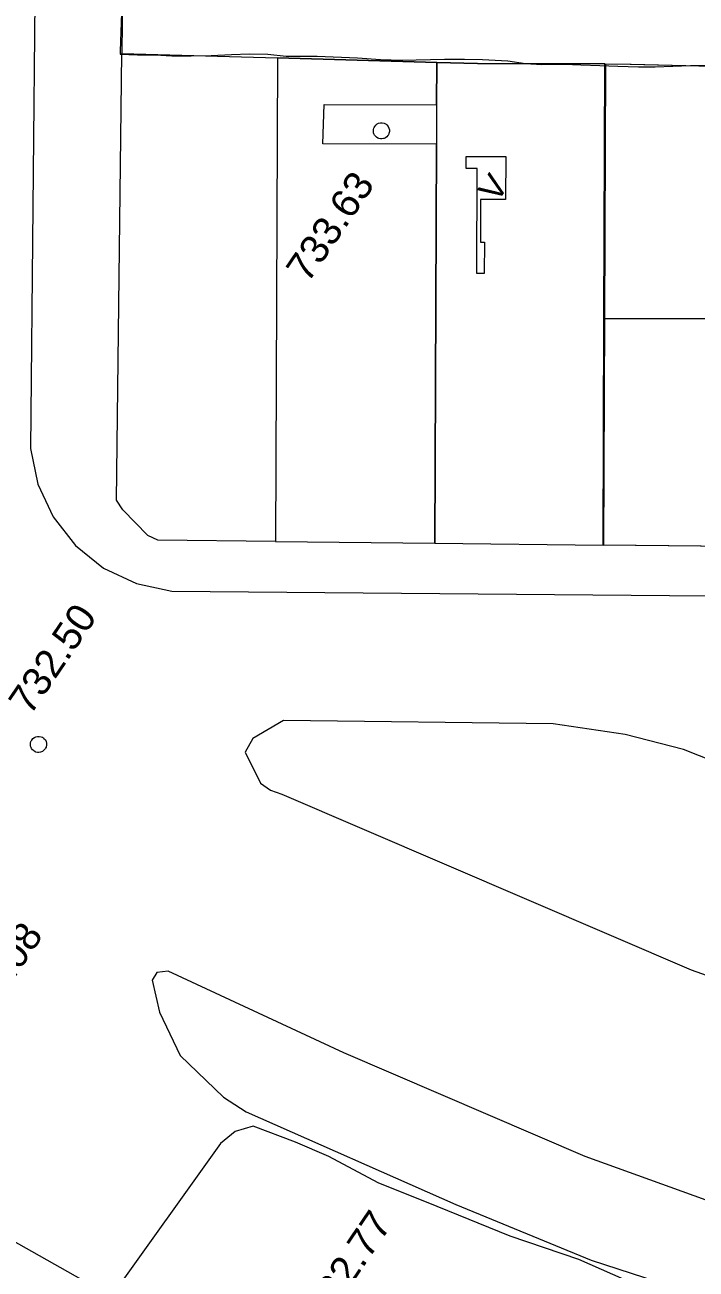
# Model space of a CAD drawing. Header units: metres. Extents: x 325024 to 7190115, y 7391967 to 10157759.
# Drawn here: x 325945.3 to 325986.9, y 7392754.9 to 7392832.1 of the extents above; entities that cross this region are included whole.
import ezdxf
from ezdxf.enums import TextEntityAlignment as Align

# ---------------------------------------------------------------- set-up
doc = ezdxf.new("R2010")
doc.units = ezdxf.units.M
doc.layers.get('0').update_dxf_attribs({"lineweight": 18})
for name, color, linetype, lineweight in [('100_SIST_VIARIO_MEIO_FIO', 1, 'Continuous', 18), ('108_SEP_FIS_CANT_CENT_ILHA', 7, 'Continuous', 18), ('214_PROJ_BEIRAL_EDIF', 10, 'Continuous', 18), ('604_CURVA_INTERM', 7, 'Continuous', 18), ('606_PTO_COTADO', 7, 'Continuous', 18), ('608_PTO_COTADO_INTERVIA', 1, 'Continuous', 18)]:
    doc.layers.add(name, color=color, linetype=linetype, lineweight=lineweight)
doc.styles.add('Style-Arial', font='arial.ttf', dxfattribs={"height": 1.75})

# ---------------------------------------------------------------- blocks, each defined once
blk = doc.blocks.new('SP09')
at = {"color": 0, "linetype": 'Continuous'}
blk.add_lwpolyline([(-0.028, -0.515), (-0.138, -0.495), (-0.238, -0.465), (-0.308, -0.425), (-0.348, -0.395), (-0.418, -0.315), (-0.468, -0.245), (-0.508, -0.155), (-0.518, -0.095), (-0.518, 0.025), (-0.508, 0.105), (-0.478, 0.195), (-0.438, 0.265), (-0.398, 0.325), (-0.318, 0.385), (-0.228, 0.435), (-0.148, 0.475), (-0.098, 0.475), (-0.028, 0.475), (0.082, 0.475), (0.192, 0.435), (0.272, 0.395), (0.352, 0.315), (0.412, 0.225), (0.462, 0.105), (0.482, 0.025), (0.482, -0.035), (0.472, -0.085), (0.442, -0.215), (0.382, -0.305), (0.312, -0.385), (0.232, -0.445), (0.102, -0.495), (0.022, -0.515)], close=True, dxfattribs=at)
blk = doc.blocks.new('SP10')
at = {"color": 0, "linetype": 'Continuous'}
blk.add_lwpolyline([(-0.028, -0.515), (-0.138, -0.495), (-0.238, -0.465), (-0.308, -0.425), (-0.348, -0.395), (-0.418, -0.315), (-0.468, -0.245), (-0.508, -0.155), (-0.518, -0.095), (-0.518, 0.025), (-0.508, 0.105), (-0.478, 0.195), (-0.438, 0.265), (-0.398, 0.325), (-0.318, 0.385), (-0.228, 0.435), (-0.148, 0.475), (-0.098, 0.475), (-0.028, 0.475), (0.082, 0.475), (0.192, 0.435), (0.272, 0.395), (0.352, 0.315), (0.412, 0.225), (0.462, 0.105), (0.482, 0.025), (0.482, -0.035), (0.472, -0.085), (0.442, -0.215), (0.382, -0.305), (0.312, -0.385), (0.232, -0.445), (0.102, -0.495), (0.022, -0.515)], close=True, dxfattribs=at)

msp = doc.modelspace()

# ---------------------------------------------------------------- linework, layer by layer
at = {"layer": '100_SIST_VIARIO_MEIO_FIO'}
for points in [[(325947.047, 7392946.742), (325946.551, 7392895.592), (325945.675, 7392805.793), (325946.128, 7392803.595), (325947.071, 7392801.558), (325948.455, 7392799.791), (325950.207, 7392798.388), (325952.234, 7392797.422), (325954.427, 7392796.946), (326030.339, 7392796.297), (326032.219, 7392797.499), (326033.46, 7392799.356), (326033.858, 7392801.554), (326033.525, 7392803.295), (325990.024, 7392902.233), (325979.924, 7392924.987)], [(325719.894, 7392927.188), (325724.426, 7392925.464), (325729.176, 7392923.391), (325736.42, 7392919.65), (325743.549, 7392915.694), (325750.508, 7392911.449), (325757.286, 7392906.922), (325763.87, 7392902.12), (325770.248, 7392897.054), (325776.41, 7392891.731), (325790.968, 7392878.016), (325821.377, 7392848.706), (325837.412, 7392833.304), (325847.612, 7392823.593), (325854.696, 7392817.07), (325860.261, 7392812.178), (325869.472, 7392804.708), (325875.269, 7392800.089), (325887.848, 7392790.923), (325895.691, 7392785.323), (325900.575, 7392781.963), (325912.643, 7392774.706), (325962.342, 7392746.643)]]:
    msp.add_lwpolyline(points, dxfattribs=at)
at = {"layer": '108_SEP_FIS_CANT_CENT_ILHA'}
msp.add_lwpolyline([(325961.259, 7392784.369), (325986.61, 7392773.485), (325996.347, 7392770.021), (326002.867, 7392768.278), (326007.986, 7392767.114), (326010.928, 7392766.525), (326022.351, 7392765.229), (326023.066, 7392765.411), (326023.532, 7392765.982), (326023.566, 7392766.718), (326023.156, 7392767.33), (326001.059, 7392779.645), (325992.193, 7392784.736), (325986.15, 7392787.142), (325982.519, 7392788.071), (325978.068, 7392788.72), (325961.347, 7392788.924), (325959.45, 7392787.817), (325958.985, 7392786.969), (325959.938, 7392785.043), (325960.554, 7392784.62)], close=True, dxfattribs=at)
msp.add_lwpolyline([(326006.785, 7392753.619), (325992.816, 7392757.285), (325980.056, 7392761.902), (325965.083, 7392768.333), (325954.206, 7392773.402), (325953.494, 7392773.316), (325953.205, 7392772.825), (325953.663, 7392770.859), (325954.959, 7392768.167), (325957.636, 7392765.576), (325959.037, 7392764.665), (325972.028, 7392758.927), (325980.417, 7392755.469), (325999.415, 7392749.297)], dxfattribs=at)
at = {"layer": '214_PROJ_BEIRAL_EDIF'}
for points in [[(325988.978, 7392839.572), (325976.37, 7392839.757), (325972.697, 7392839.811), (325972.687, 7392837.379), (325956.747, 7392837.444), (325956.758, 7392840.045), (325951.442, 7392840.123), (325951.33, 7392830.289), (325960.983, 7392830.018), (325970.856, 7392829.74), (325973.375, 7392829.67), (325981.277, 7392829.638), (325982.844, 7392829.631), (325991.343, 7392829.411), (325991.346, 7392830.227), (325991.373, 7392836.969), (325990.826, 7392836.983), (325990.836, 7392839.545)], [(325960.862, 7392800.04), (325953.565, 7392800.123), (325952.943, 7392800.409), (325951.401, 7392802.005), (325951.015, 7392802.589), (325951.33, 7392830.289), (325960.983, 7392830.018)], [(325970.835, 7392824.666), (325963.784, 7392824.695), (325963.883, 7392827.132), (325970.845, 7392827.104), (325970.856, 7392829.74), (325960.983, 7392830.018), (325960.862, 7392800.04), (325970.735, 7392799.929)], [(325981.213, 7392813.867), (325981.277, 7392829.638), (325973.375, 7392829.67), (325970.856, 7392829.74), (325970.845, 7392827.104), (325970.835, 7392824.666), (325970.735, 7392799.929), (325981.156, 7392799.811)], [(325981.277, 7392829.638), (325982.844, 7392829.631), (325991.343, 7392829.411), (325991.341, 7392829.154), (325991.311, 7392821.722), (325991.287, 7392815.723), (325991.28, 7392813.827), (325981.213, 7392813.867)], [(325981.325, 7392829.638), (325982.892, 7392829.631), (325991.391, 7392829.411), (325991.39, 7392829.154), (325991.36, 7392821.722), (325991.336, 7392815.723), (325991.328, 7392813.827), (325981.262, 7392813.867)], [(325972.681, 7392823.911), (325975.125, 7392823.901), (325975.114, 7392821.232), (325973.571, 7392821.238), (325973.561, 7392818.599), (325973.805, 7392818.598), (325973.797, 7392816.641), (325973.328, 7392816.643), (325973.354, 7392823.165), (325972.678, 7392823.168)], [(325991.223, 7392799.697), (325981.156, 7392799.811), (325981.213, 7392813.867), (325991.28, 7392813.827)], [(325991.271, 7392799.697), (325981.205, 7392799.811), (325981.262, 7392813.867), (325991.328, 7392813.827)]]:
    msp.add_lwpolyline(points, close=True, dxfattribs=at)
at = {"layer": '604_CURVA_INTERM', "elevation": 734}
msp.add_lwpolyline([(325951.305, 7392832.807), (325951.222, 7392830.442), (325951.231, 7392830.252), (325952.297, 7392830.199), (325953.406, 7392830.215), (325954.435, 7392830.152), (325955.64, 7392830.142), (325956.878, 7392830.171), (325958.14, 7392830.234), (325959.229, 7392830.263), (325960.373, 7392830.242), (325961.512, 7392830.129), (325963.432, 7392830.115), (325965.943, 7392830.015), (325967.371, 7392829.916), (325968.707, 7392829.883), (325971.332, 7392829.937), (325972.563, 7392829.944), (325973.691, 7392829.923), (325975.261, 7392829.832), (325976.355, 7392829.661), (325977.362, 7392829.606), (325978.724, 7392829.632), (325979.777, 7392829.578), (325980.957, 7392829.546), (325982.065, 7392829.497), (325983.352, 7392829.465), (325984.384, 7392829.467), (325986.579, 7392829.539), (325987.8, 7392829.56)], dxfattribs=at)
at = {"layer": '604_CURVA_INTERM', "elevation": 733, "flags": 128}
msp.add_lwpolyline([(325983.873, 7392753.651), (325979.653, 7392755.506), (325975.409, 7392756.964), (325970.869, 7392758.805), (325967.213, 7392760.259), (325964.167, 7392761.905), (325962.088, 7392762.797), (325959.467, 7392763.788), (325958.357, 7392763.452), (325957.445, 7392762.705), (325950.676, 7392753.23)], dxfattribs=at)

# ---------------------------------------------------------------- block references
at = {"layer": '606_PTO_COTADO', "rotation": 55.83005668387076}
msp.add_blockref('SP09', (325967.419, 7392825.52, 733.635), dxfattribs=at)
at = {"layer": '608_PTO_COTADO_INTERVIA', "rotation": 55.83005668387076}
msp.add_blockref('SP10', (325946.173, 7392787.48, 732.5), dxfattribs=at)

# ---------------------------------------------------------------- texts
at = {"layer": '214_PROJ_BEIRAL_EDIF', "style": 'Style-Arial'}
msp.add_text('V', height=1.5, rotation=55.83006, dxfattribs=at).set_placement((325974.571, 7392820.972))
at = {"layer": '606_PTO_COTADO', "style": 'Style-Arial'}
for s, p in [('733.63', (325964.234, 7392819.576, 733.635)), ('732.77', (325965.33, 7392755.139, 732.76))]:
    msp.add_text(s, height=1.75, rotation=55.83006, dxfattribs=at).set_placement(p, align=Align.MIDDLE_CENTER)
at = {"layer": '608_PTO_COTADO_INTERVIA', "style": 'Style-Arial'}
for s, p in [('732.50', (325947.031, 7392792.773, 732.5)), ('733.08', (325943.692, 7392773.034, 733.07))]:
    msp.add_text(s, height=1.75, rotation=55.83006, dxfattribs=at).set_placement(p, align=Align.MIDDLE_CENTER)

doc.saveas('drawing.dxf')
